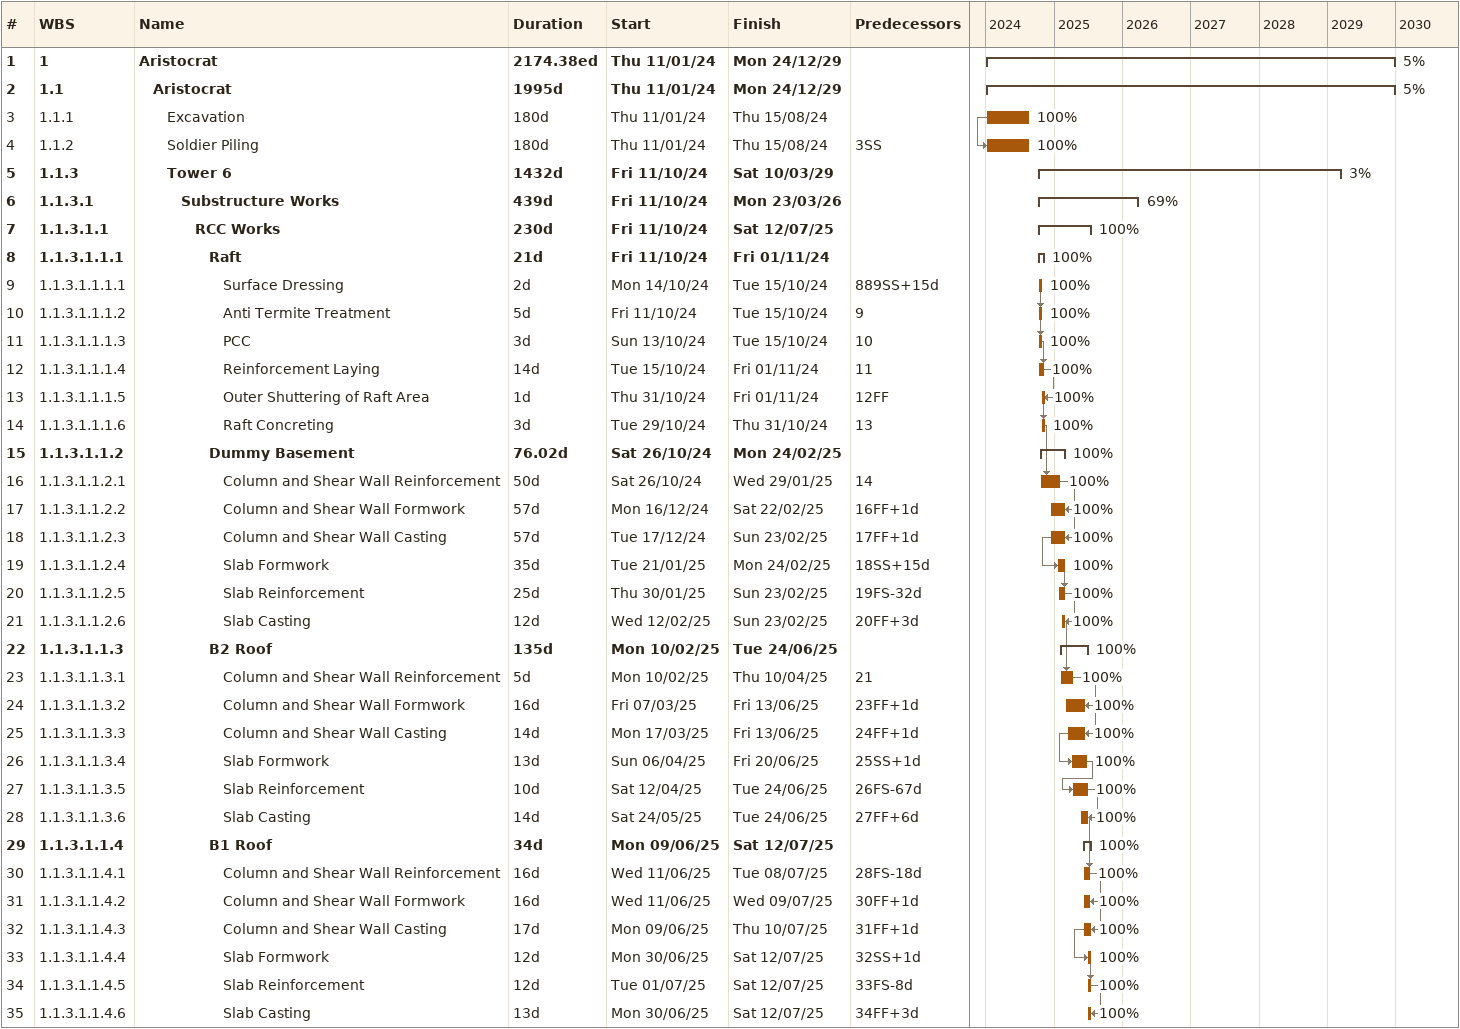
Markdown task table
| ID | WBS | Task | Duration | Start | Finish | Predecessors | % complete |
|---|---|---|---|---|---|---|---|
| 1 | 1 | **Aristocrat** | 2174.38ed | 2024-01-11 | 2029-12-24 |  | 5 |
| 2 | 1.1 | **Aristocrat** | 1995d | 2024-01-11 | 2029-12-24 |  | 5 |
| 3 | 1.1.1 | Excavation | 180d | 2024-01-11 | 2024-08-15 |  | 100 |
| 4 | 1.1.2 | Soldier Piling | 180d | 2024-01-11 | 2024-08-15 | 3SS | 100 |
| 5 | 1.1.3 | **Tower 6** | 1432d | 2024-10-11 | 2029-03-10 |  | 3 |
| 6 | 1.1.3.1 | **Substructure Works** | 439d | 2024-10-11 | 2026-03-23 |  | 69 |
| 7 | 1.1.3.1.1 | **RCC Works** | 230d | 2024-10-11 | 2025-07-12 |  | 100 |
| 8 | 1.1.3.1.1.1 | **Raft** | 21d | 2024-10-11 | 2024-11-01 |  | 100 |
| 9 | 1.1.3.1.1.1.1 | Surface Dressing | 2d | 2024-10-14 | 2024-10-15 | 889SS+15d | 100 |
| 10 | 1.1.3.1.1.1.2 | Anti Termite Treatment | 5d | 2024-10-11 | 2024-10-15 | 9 | 100 |
| 11 | 1.1.3.1.1.1.3 | PCC | 3d | 2024-10-13 | 2024-10-15 | 10 | 100 |
| 12 | 1.1.3.1.1.1.4 | Reinforcement Laying | 14d | 2024-10-15 | 2024-11-01 | 11 | 100 |
| 13 | 1.1.3.1.1.1.5 | Outer Shuttering of Raft Area | 1d | 2024-10-31 | 2024-11-01 | 12FF | 100 |
| 14 | 1.1.3.1.1.1.6 | Raft Concreting | 3d | 2024-10-29 | 2024-10-31 | 13 | 100 |
| 15 | 1.1.3.1.1.2 | **Dummy Basement** | 76.02d | 2024-10-26 | 2025-02-24 |  | 100 |
| 16 | 1.1.3.1.1.2.1 | Column and Shear Wall Reinforcement | 50d | 2024-10-26 | 2025-01-29 | 14 | 100 |
| 17 | 1.1.3.1.1.2.2 | Column and Shear Wall Formwork | 57d | 2024-12-16 | 2025-02-22 | 16FF+1d | 100 |
| 18 | 1.1.3.1.1.2.3 | Column and Shear Wall Casting | 57d | 2024-12-17 | 2025-02-23 | 17FF+1d | 100 |
| 19 | 1.1.3.1.1.2.4 | Slab Formwork | 35d | 2025-01-21 | 2025-02-24 | 18SS+15d | 100 |
| 20 | 1.1.3.1.1.2.5 | Slab Reinforcement | 25d | 2025-01-30 | 2025-02-23 | 19FS-32d | 100 |
| 21 | 1.1.3.1.1.2.6 | Slab Casting | 12d | 2025-02-12 | 2025-02-23 | 20FF+3d | 100 |
| 22 | 1.1.3.1.1.3 | **B2 Roof** | 135d | 2025-02-10 | 2025-06-24 |  | 100 |
| 23 | 1.1.3.1.1.3.1 | Column and Shear Wall Reinforcement | 5d | 2025-02-10 | 2025-04-10 | 21 | 100 |
| 24 | 1.1.3.1.1.3.2 | Column and Shear Wall Formwork | 16d | 2025-03-07 | 2025-06-13 | 23FF+1d | 100 |
| 25 | 1.1.3.1.1.3.3 | Column and Shear Wall Casting | 14d | 2025-03-17 | 2025-06-13 | 24FF+1d | 100 |
| 26 | 1.1.3.1.1.3.4 | Slab Formwork | 13d | 2025-04-06 | 2025-06-20 | 25SS+1d | 100 |
| 27 | 1.1.3.1.1.3.5 | Slab Reinforcement | 10d | 2025-04-12 | 2025-06-24 | 26FS-67d | 100 |
| 28 | 1.1.3.1.1.3.6 | Slab Casting | 14d | 2025-05-24 | 2025-06-24 | 27FF+6d | 100 |
| 29 | 1.1.3.1.1.4 | **B1 Roof** | 34d | 2025-06-09 | 2025-07-12 |  | 100 |
| 30 | 1.1.3.1.1.4.1 | Column and Shear Wall Reinforcement | 16d | 2025-06-11 | 2025-07-08 | 28FS-18d | 100 |
| 31 | 1.1.3.1.1.4.2 | Column and Shear Wall Formwork | 16d | 2025-06-11 | 2025-07-09 | 30FF+1d | 100 |
| 32 | 1.1.3.1.1.4.3 | Column and Shear Wall Casting | 17d | 2025-06-09 | 2025-07-10 | 31FF+1d | 100 |
| 33 | 1.1.3.1.1.4.4 | Slab Formwork | 12d | 2025-06-30 | 2025-07-12 | 32SS+1d | 100 |
| 34 | 1.1.3.1.1.4.5 | Slab Reinforcement | 12d | 2025-07-01 | 2025-07-12 | 33FS-8d | 100 |
| 35 | 1.1.3.1.1.4.6 | Slab Casting | 13d | 2025-06-30 | 2025-07-12 | 34FF+3d | 100 |
